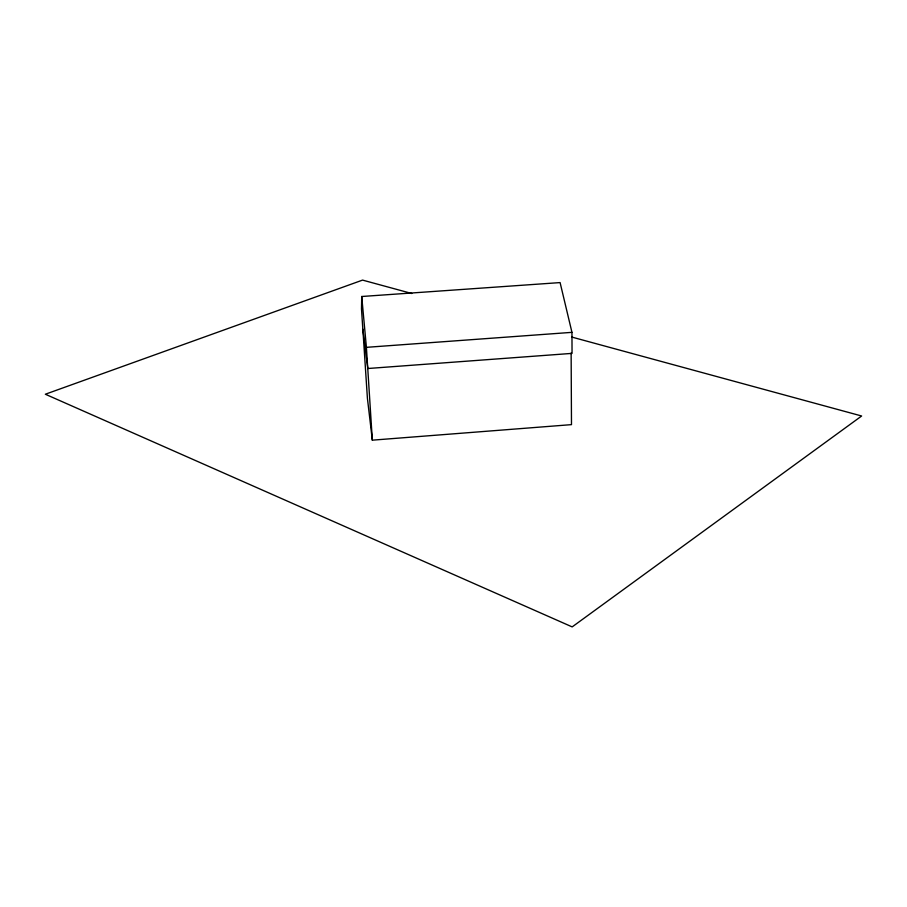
<?xml version="1.0" encoding="UTF-8"?>
<svg xmlns="http://www.w3.org/2000/svg" width="907" height="907" viewBox="0 0 907 907"><rect width="100%" height="100%" fill="white"/><g stroke="black" fill="none" stroke-linecap="round" stroke-linejoin="round"><path stroke-width="1.36" d="M361.723 296.498L361.496 308.936L362.777 328.47L367.788 368.514L572.045 353.379L571.954 332.347L560.095 282.587L361.723 296.498L366.405 347.336L372.335 440.167L571.489 424.635L571.138 353.061M366.405 347.336L571.954 332.347M411.789 293.505L362.562 280.104L45.35 394.228L572.17 626.896L861.65 415.996L571.773 337.064M372.335 440.167L367.403 398.241L362.868 329.218"/></g></svg>
